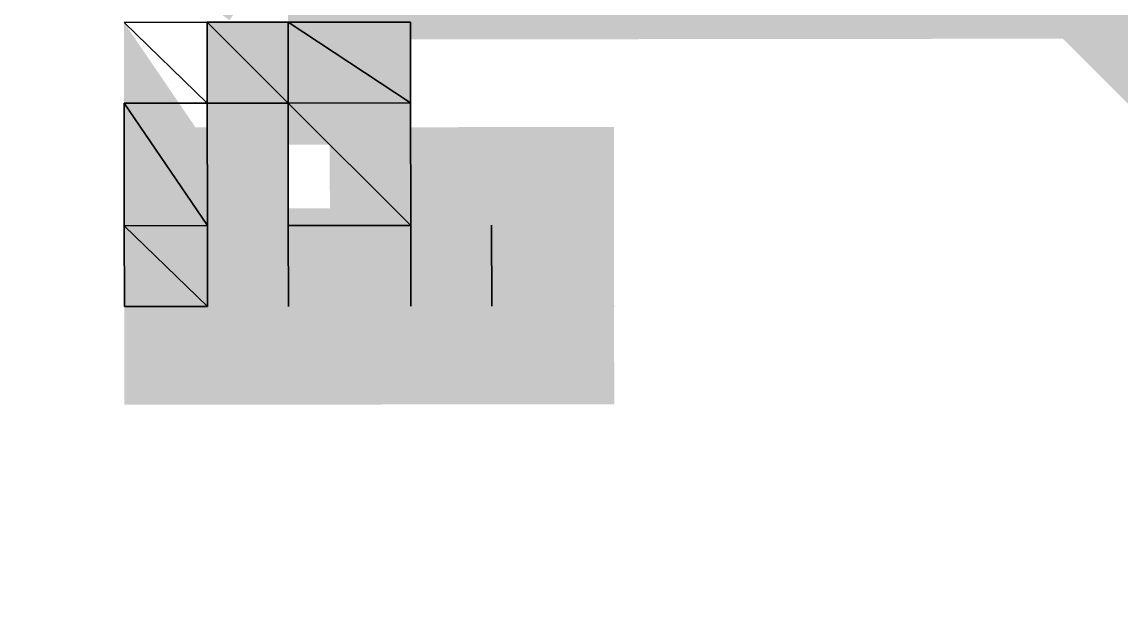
# Model space of a CAD drawing. Header units: feet. Extents: x -99009 to 3252343, y -11094690 to 9035152.
# Drawn here: x 2489876.99 to 2489914.1, y -1976402.04 to -1976382.15 of the extents above; entities that cross this region are included whole.
import ezdxf

# ---------------------------------------------------------------- set-up
doc = ezdxf.new("R2010")
doc.units = ezdxf.units.FT
doc.layers.add('1', color=1, linetype='Continuous')

# ---------------------------------------------------------------- blocks, each defined once
blk = doc.blocks.new('GRINDING MASTER')
at = {"linetype": 'ByBlock', "lineweight": -2, "transparency": 33554684}
for points in [[(1541866.666, -40142.9), (1541866.666, -40138.766), (1541869.474, -40142.9), (1541866.666, -40142.9)], [(1541866.666, -40142.9), (1541866.666, -40138.766), (1541869.474, -40142.9), (1541866.666, -40142.9)], [(1541869.474, -40142.9), (1541869.474, -40138.766), (1541873.608, -40138.766), (1541873.608, -40142.9), (1541869.474, -40142.9)], [(1541869.474, -40142.9), (1541869.474, -40138.766), (1541869.474, -40138.766), (1541873.608, -40138.766), (1541873.608, -40142.9), (1541869.474, -40138.766), (1541869.474, -40138.766), (1541873.608, -40142.9), (1541869.474, -40142.9)], [(1541869.474, -40142.9), (1541869.474, -40138.766), (1541869.474, -40138.766), (1541873.608, -40138.766), (1541873.608, -40142.9), (1541869.474, -40138.766), (1541869.474, -40138.766), (1541873.608, -40142.9), (1541869.474, -40142.9)], [(1541869.474, -40142.9), (1541869.474, -40138.766), (1541869.474, -40138.766), (1541873.608, -40138.766), (1541873.608, -40142.9), (1541869.474, -40138.766), (1541869.474, -40138.766), (1541873.608, -40142.9), (1541869.474, -40142.9)], [(1541869.474, -40142.9), (1541869.474, -40138.766), (1541869.474, -40138.766), (1541873.608, -40138.766), (1541873.608, -40142.9), (1541869.474, -40138.766), (1541869.474, -40138.766), (1541873.608, -40142.9), (1541869.474, -40142.9)], [(1541869.474, -40142.9), (1541869.474, -40138.766), (1541869.474, -40138.766), (1541873.608, -40138.766), (1541873.608, -40142.9), (1541869.474, -40138.766), (1541869.474, -40138.766), (1541873.608, -40142.9), (1541869.474, -40142.9)], [(1541869.474, -40142.9), (1541869.474, -40138.766), (1541869.474, -40138.766), (1541873.608, -40138.766), (1541873.608, -40142.9), (1541869.474, -40138.766), (1541869.474, -40138.766), (1541873.608, -40142.9), (1541869.474, -40142.9)], [(1541873.608, -40142.9), (1541873.608, -40138.766), (1541873.608, -40138.766), (1541876.338, -40138.766), (1541876.338, -40142.9), (1541873.608, -40138.766), (1541873.608, -40138.766), (1541876.338, -40142.9), (1541873.608, -40142.9)], [(1541866.666, -40145.63), (1541866.666, -40142.9), (1541869.474, -40142.9), (1541869.474, -40145.63), (1541866.666, -40145.63)], [(1541866.666, -40145.63), (1541866.666, -40142.9), (1541866.666, -40142.9), (1541869.474, -40142.9), (1541869.474, -40145.63), (1541866.666, -40142.9), (1541866.666, -40142.9), (1541869.474, -40145.63), (1541866.666, -40145.63)], [(1541866.666, -40145.63), (1541866.666, -40142.9), (1541866.666, -40142.9), (1541869.474, -40142.9), (1541869.474, -40145.63), (1541866.666, -40142.9), (1541866.666, -40142.9), (1541869.474, -40145.63), (1541866.666, -40145.63)], [(1541866.666, -40145.63), (1541866.666, -40142.9), (1541869.474, -40142.9), (1541869.474, -40145.63), (1541866.666, -40145.63)], [(1541873.608, -40149.764), (1541873.608, -40142.9), (1541876.338, -40142.9), (1541876.338, -40149.764), (1541873.608, -40149.764)], [(1541873.608, -40145.63), (1541873.608, -40142.9), (1541873.608, -40142.9), (1541876.338, -40142.9), (1541876.338, -40145.63), (1541873.608, -40142.9), (1541873.608, -40142.9), (1541876.338, -40145.63), (1541873.608, -40145.63)], [(1541873.608, -40145.63), (1541873.608, -40142.9), (1541873.608, -40142.9), (1541876.338, -40142.9), (1541876.338, -40145.63), (1541873.608, -40142.9), (1541873.608, -40142.9), (1541876.338, -40145.63), (1541873.608, -40145.63)], [(1541873.608, -40145.63), (1541873.608, -40142.9), (1541876.338, -40142.9), (1541876.338, -40145.63), (1541873.608, -40145.63)], [(1541866.666, -40149.764), (1541866.666, -40145.63), (1541869.474, -40149.764), (1541866.666, -40149.764)], [(1541866.666, -40149.764), (1541866.666, -40145.63), (1541869.474, -40149.764), (1541866.666, -40149.764)], [(1541866.666, -40149.764), (1541866.666, -40145.63), (1541869.474, -40145.63), (1541869.474, -40149.764), (1541866.666, -40149.764)]]:
    blk.add_hatch(color=256, dxfattribs=at).paths.add_polyline_path(points)
at = {"linetype": 'ByBlock', "lineweight": -2, "transparency": 33554684, "const_width": 6.63}
for points in [[(1541991.856, -40224.098), (1541942.326, -40178.624), (1541987.8, -40224.098)], [(1541866.666, -40131.902), (1541872.204, -40129.094), (1541876.338, -40136.036)], [(1541866.666, -40131.902), (1541883.202, -40136.036), (1541876.338, -40136.036), (1541876.338, -40129.094), (1541883.202, -40129.094)], [(1541866.666, -40131.902), (1541872.204, -40136.036)], [(1541883.202, -40136.036), (1541872.204, -40136.036)], [(1541872.204, -40145.63), (1541866.666, -40145.63)], [(1541883.202, -40145.63), (1541876.338, -40145.63)], [(1541866.666, -40148.36), (1541883.202, -40148.36)]]:
    blk.add_lwpolyline(points, dxfattribs=at)
at = {"linetype": 'ByBlock', "lineweight": -2, "transparency": 33554684}
for points in [[(1541869.474, -40141.496), (1541866.666, -40138.766)], [(1541866.666, -40138.766), (1541869.474, -40141.496)], [(1541866.666, -40138.766), (1541869.474, -40141.496)], [(1541869.474, -40141.496), (1541866.666, -40138.766)], [(1541869.474, -40138.766), (1541866.666, -40138.766)], [(1541866.666, -40138.766), (1541869.474, -40138.766)], [(1541869.474, -40138.766), (1541869.474, -40138.766)], [(1541869.474, -40138.766), (1541869.474, -40138.766)], [(1541869.474, -40138.766), (1541869.474, -40138.766)], [(1541869.474, -40138.766), (1541869.474, -40138.766)], [(1541869.474, -40138.766), (1541869.474, -40138.766)], [(1541869.474, -40138.766), (1541869.474, -40138.766)], [(1541869.474, -40138.766), (1541869.474, -40138.766)], [(1541869.474, -40138.766), (1541869.474, -40138.766)], [(1541869.474, -40138.766), (1541869.474, -40138.766)], [(1541869.474, -40138.766), (1541869.474, -40138.766)], [(1541869.474, -40138.766), (1541869.474, -40138.766)], [(1541869.474, -40138.766), (1541869.474, -40138.766)], [(1541869.474, -40138.766), (1541872.204, -40138.766)], [(1541872.204, -40138.766), (1541869.474, -40138.766)], [(1541872.204, -40138.766), (1541869.474, -40138.766)], [(1541869.474, -40138.766), (1541872.204, -40138.766)], [(1541869.474, -40138.766), (1541872.204, -40138.766)], [(1541872.204, -40138.766), (1541869.474, -40138.766)], [(1541872.204, -40138.766), (1541869.474, -40138.766)], [(1541869.474, -40138.766), (1541872.204, -40138.766)], [(1541869.474, -40138.766), (1541872.204, -40138.766)], [(1541872.204, -40138.766), (1541869.474, -40138.766)], [(1541872.204, -40138.766), (1541869.474, -40138.766)], [(1541869.474, -40138.766), (1541872.204, -40138.766)], [(1541869.474, -40138.766), (1541869.474, -40138.766)], [(1541869.474, -40138.766), (1541869.474, -40138.766)], [(1541869.474, -40138.766), (1541869.474, -40138.766)], [(1541869.474, -40138.766), (1541869.474, -40138.766)], [(1541869.474, -40138.766), (1541872.204, -40138.766)], [(1541872.204, -40138.766), (1541869.474, -40138.766)], [(1541872.204, -40138.766), (1541869.474, -40138.766)], [(1541869.474, -40138.766), (1541872.204, -40138.766)], [(1541869.474, -40138.766), (1541872.204, -40138.766)], [(1541872.204, -40138.766), (1541869.474, -40138.766)], [(1541872.204, -40138.766), (1541869.474, -40138.766)], [(1541869.474, -40138.766), (1541872.204, -40138.766)], [(1541869.474, -40138.766), (1541872.204, -40138.766)], [(1541872.204, -40138.766), (1541869.474, -40138.766)], [(1541872.204, -40138.766), (1541869.474, -40138.766)], [(1541869.474, -40138.766), (1541872.204, -40138.766)], [(1541869.474, -40138.766), (1541869.474, -40141.496)], [(1541869.474, -40141.496), (1541869.474, -40138.766)], [(1541872.204, -40141.496), (1541869.474, -40138.766)], [(1541869.474, -40138.766), (1541872.204, -40141.496)], [(1541869.474, -40138.766), (1541869.474, -40141.496)], [(1541869.474, -40141.496), (1541869.474, -40138.766)], [(1541872.204, -40141.496), (1541869.474, -40138.766)], [(1541869.474, -40138.766), (1541872.204, -40141.496)], [(1541869.474, -40138.766), (1541872.204, -40138.766)], [(1541872.204, -40138.766), (1541869.474, -40138.766)], [(1541872.204, -40141.496), (1541869.474, -40138.766)], [(1541869.474, -40138.766), (1541872.204, -40141.496)], [(1541869.474, -40138.766), (1541869.474, -40141.496)], [(1541869.474, -40141.496), (1541869.474, -40138.766)], [(1541872.204, -40141.496), (1541869.474, -40138.766)], [(1541869.474, -40138.766), (1541872.204, -40141.496)], [(1541869.474, -40138.766), (1541872.204, -40138.766)], [(1541872.204, -40138.766), (1541869.474, -40138.766)], [(1541872.204, -40141.496), (1541869.474, -40138.766)], [(1541869.474, -40138.766), (1541872.204, -40141.496)], [(1541869.474, -40138.766), (1541869.474, -40141.496)], [(1541869.474, -40141.496), (1541869.474, -40138.766)], [(1541872.204, -40141.496), (1541869.474, -40138.766)], [(1541869.474, -40138.766), (1541872.204, -40141.496)], [(1541869.474, -40138.766), (1541872.204, -40138.766)], [(1541872.204, -40138.766), (1541869.474, -40138.766)], [(1541872.204, -40141.496), (1541869.474, -40138.766)], [(1541869.474, -40138.766), (1541872.204, -40141.496)], [(1541869.474, -40138.766), (1541869.474, -40141.496)], [(1541869.474, -40141.496), (1541869.474, -40138.766)], [(1541872.204, -40141.496), (1541869.474, -40138.766)], [(1541869.474, -40138.766), (1541872.204, -40141.496)], [(1541869.474, -40138.766), (1541872.204, -40138.766)], [(1541872.204, -40138.766), (1541869.474, -40138.766)], [(1541872.204, -40141.496), (1541869.474, -40138.766)], [(1541869.474, -40138.766), (1541872.204, -40141.496)], [(1541869.474, -40138.766), (1541869.474, -40141.496)], [(1541869.474, -40141.496), (1541869.474, -40138.766)], [(1541872.204, -40141.496), (1541869.474, -40138.766)], [(1541869.474, -40138.766), (1541872.204, -40141.496)], [(1541869.474, -40138.766), (1541872.204, -40138.766)], [(1541872.204, -40138.766), (1541869.474, -40138.766)], [(1541872.204, -40141.496), (1541869.474, -40138.766)], [(1541869.474, -40138.766), (1541872.204, -40141.496)], [(1541869.474, -40138.766), (1541869.474, -40141.496)], [(1541869.474, -40141.496), (1541869.474, -40138.766)], [(1541872.204, -40141.496), (1541869.474, -40138.766)], [(1541869.474, -40138.766), (1541872.204, -40141.496)], [(1541869.474, -40138.766), (1541872.204, -40138.766)], [(1541872.204, -40138.766), (1541869.474, -40138.766)], [(1541869.474, -40138.766), (1541869.474, -40141.496)], [(1541869.474, -40141.496), (1541869.474, -40138.766)], [(1541869.474, -40141.496), (1541869.474, -40138.766)], [(1541869.474, -40138.766), (1541869.474, -40141.496)], [(1541869.474, -40138.766), (1541869.474, -40141.496)], [(1541869.474, -40141.496), (1541869.474, -40138.766)], [(1541869.474, -40141.496), (1541869.474, -40138.766)], [(1541869.474, -40138.766), (1541869.474, -40141.496)], [(1541869.474, -40138.766), (1541869.474, -40141.496)], [(1541869.474, -40141.496), (1541869.474, -40138.766)], [(1541869.474, -40141.496), (1541869.474, -40138.766)], [(1541869.474, -40138.766), (1541869.474, -40141.496)], [(1541869.474, -40138.766), (1541869.474, -40141.496)], [(1541869.474, -40141.496), (1541869.474, -40138.766)], [(1541869.474, -40141.496), (1541869.474, -40138.766)], [(1541869.474, -40138.766), (1541869.474, -40141.496)], [(1541869.474, -40138.766), (1541869.474, -40141.496)], [(1541869.474, -40141.496), (1541869.474, -40138.766)], [(1541869.474, -40141.496), (1541869.474, -40138.766)], [(1541869.474, -40138.766), (1541869.474, -40141.496)], [(1541872.204, -40138.766), (1541872.204, -40138.766)], [(1541872.204, -40138.766), (1541872.204, -40138.766)], [(1541872.204, -40138.766), (1541872.204, -40138.766)], [(1541872.204, -40138.766), (1541872.204, -40138.766)], [(1541872.204, -40138.766), (1541872.204, -40138.766)], [(1541872.204, -40138.766), (1541872.204, -40138.766)], [(1541872.204, -40138.766), (1541872.204, -40138.766)], [(1541872.204, -40138.766), (1541872.204, -40138.766)], [(1541872.204, -40138.766), (1541872.204, -40138.766)], [(1541872.204, -40138.766), (1541872.204, -40138.766)], [(1541872.204, -40138.766), (1541872.204, -40138.766)], [(1541872.204, -40138.766), (1541872.204, -40138.766)], [(1541872.204, -40138.766), (1541872.204, -40138.766)], [(1541872.204, -40138.766), (1541872.204, -40138.766)], [(1541872.204, -40138.766), (1541872.204, -40138.766)], [(1541872.204, -40138.766), (1541872.204, -40138.766)], [(1541872.204, -40138.766), (1541872.204, -40138.766)], [(1541872.204, -40138.766), (1541872.204, -40138.766)], [(1541872.204, -40138.766), (1541872.204, -40138.766)], [(1541872.204, -40138.766), (1541872.204, -40138.766)], [(1541872.204, -40138.766), (1541872.204, -40138.766)], [(1541872.204, -40138.766), (1541872.204, -40138.766)], [(1541872.204, -40138.766), (1541872.204, -40138.766)], [(1541872.204, -40138.766), (1541872.204, -40138.766)], [(1541872.204, -40138.766), (1541872.204, -40138.766)], [(1541872.204, -40138.766), (1541872.204, -40138.766)], [(1541872.204, -40138.766), (1541872.204, -40138.766)], [(1541872.204, -40138.766), (1541872.204, -40138.766)], [(1541872.204, -40138.766), (1541872.204, -40138.766)], [(1541872.204, -40138.766), (1541872.204, -40138.766)], [(1541872.204, -40138.766), (1541872.204, -40138.766)], [(1541872.204, -40138.766), (1541872.204, -40138.766)], [(1541872.204, -40138.766), (1541872.204, -40138.766)], [(1541872.204, -40138.766), (1541872.204, -40138.766)], [(1541872.204, -40138.766), (1541872.204, -40138.766)], [(1541872.204, -40138.766), (1541872.204, -40138.766)], [(1541872.204, -40138.766), (1541872.204, -40138.766)], [(1541872.204, -40138.766), (1541872.204, -40138.766)], [(1541872.204, -40138.766), (1541872.204, -40138.766)], [(1541872.204, -40138.766), (1541872.204, -40138.766)], [(1541872.204, -40138.766), (1541872.204, -40138.766)], [(1541872.204, -40138.766), (1541872.204, -40138.766)], [(1541872.204, -40138.766), (1541872.204, -40138.766)], [(1541872.204, -40138.766), (1541872.204, -40138.766)], [(1541872.204, -40138.766), (1541872.204, -40138.766)], [(1541872.204, -40138.766), (1541872.204, -40138.766)], [(1541872.204, -40138.766), (1541872.204, -40138.766)], [(1541872.204, -40138.766), (1541872.204, -40138.766)], [(1541872.204, -40138.766), (1541872.204, -40138.766)], [(1541872.204, -40138.766), (1541872.204, -40138.766)], [(1541872.204, -40138.766), (1541872.204, -40138.766)], [(1541872.204, -40138.766), (1541872.204, -40138.766)], [(1541872.204, -40138.766), (1541872.204, -40138.766)], [(1541872.204, -40138.766), (1541872.204, -40138.766)], [(1541872.204, -40138.766), (1541872.204, -40138.766)], [(1541872.204, -40138.766), (1541872.204, -40138.766)], [(1541872.204, -40138.766), (1541872.204, -40138.766)], [(1541872.204, -40138.766), (1541872.204, -40138.766)], [(1541872.204, -40138.766), (1541872.204, -40138.766)], [(1541872.204, -40138.766), (1541872.204, -40138.766)], [(1541872.204, -40138.766), (1541872.204, -40138.766)], [(1541872.204, -40138.766), (1541872.204, -40138.766)], [(1541872.204, -40138.766), (1541872.204, -40138.766)], [(1541872.204, -40138.766), (1541872.204, -40138.766)], [(1541872.204, -40138.766), (1541872.204, -40138.766)], [(1541872.204, -40138.766), (1541872.204, -40138.766)], [(1541872.204, -40138.766), (1541872.204, -40138.766)], [(1541872.204, -40138.766), (1541872.204, -40138.766)], [(1541872.204, -40138.766), (1541876.338, -40138.766)], [(1541876.338, -40138.766), (1541872.204, -40138.766)], [(1541876.338, -40138.766), (1541872.204, -40138.766)], [(1541872.204, -40138.766), (1541876.338, -40138.766)], [(1541872.204, -40138.766), (1541876.338, -40138.766)], [(1541876.338, -40138.766), (1541872.204, -40138.766)], [(1541876.338, -40138.766), (1541872.204, -40138.766)], [(1541872.204, -40138.766), (1541876.338, -40138.766)], [(1541872.204, -40138.766), (1541876.338, -40138.766)], [(1541876.338, -40138.766), (1541872.204, -40138.766)], [(1541876.338, -40138.766), (1541872.204, -40138.766)], [(1541872.204, -40138.766), (1541876.338, -40138.766)], [(1541872.204, -40138.766), (1541876.338, -40138.766)], [(1541876.338, -40138.766), (1541872.204, -40138.766)], [(1541876.338, -40138.766), (1541872.204, -40138.766)], [(1541872.204, -40138.766), (1541876.338, -40138.766)], [(1541872.204, -40138.766), (1541876.338, -40138.766)], [(1541876.338, -40138.766), (1541872.204, -40138.766)], [(1541876.338, -40138.766), (1541872.204, -40138.766)], [(1541872.204, -40138.766), (1541876.338, -40138.766)], [(1541872.204, -40138.766), (1541872.204, -40138.766)], [(1541872.204, -40138.766), (1541872.204, -40138.766)], [(1541872.204, -40138.766), (1541872.204, -40138.766)], [(1541872.204, -40138.766), (1541872.204, -40138.766)], [(1541872.204, -40138.766), (1541872.204, -40141.496)], [(1541872.204, -40141.496), (1541872.204, -40138.766)], [(1541876.338, -40141.496), (1541872.204, -40138.766)], [(1541872.204, -40138.766), (1541876.338, -40141.496)], [(1541872.204, -40138.766), (1541872.204, -40141.496)], [(1541872.204, -40141.496), (1541872.204, -40138.766)], [(1541876.338, -40141.496), (1541872.204, -40138.766)], [(1541872.204, -40138.766), (1541876.338, -40141.496)], [(1541872.204, -40138.766), (1541876.338, -40138.766)], [(1541876.338, -40138.766), (1541872.204, -40138.766)], [(1541876.338, -40141.496), (1541872.204, -40138.766)], [(1541872.204, -40138.766), (1541876.338, -40141.496)], [(1541872.204, -40138.766), (1541872.204, -40141.496)], [(1541872.204, -40141.496), (1541872.204, -40138.766)], [(1541876.338, -40141.496), (1541872.204, -40138.766)], [(1541872.204, -40138.766), (1541876.338, -40141.496)], [(1541872.204, -40138.766), (1541872.204, -40141.496)], [(1541872.204, -40141.496), (1541872.204, -40138.766)], [(1541872.204, -40141.496), (1541872.204, -40138.766)], [(1541872.204, -40138.766), (1541872.204, -40141.496)], [(1541872.204, -40138.766), (1541872.204, -40141.496)], [(1541872.204, -40141.496), (1541872.204, -40138.766)], [(1541872.204, -40141.496), (1541872.204, -40138.766)], [(1541872.204, -40138.766), (1541872.204, -40141.496)], [(1541872.204, -40138.766), (1541872.204, -40141.496)], [(1541872.204, -40141.496), (1541872.204, -40138.766)], [(1541872.204, -40141.496), (1541872.204, -40138.766)], [(1541872.204, -40138.766), (1541872.204, -40141.496)], [(1541872.204, -40138.766), (1541872.204, -40141.496)], [(1541872.204, -40141.496), (1541872.204, -40138.766)], [(1541872.204, -40141.496), (1541872.204, -40138.766)], [(1541872.204, -40138.766), (1541872.204, -40141.496)], [(1541872.204, -40138.766), (1541872.204, -40141.496)], [(1541872.204, -40141.496), (1541872.204, -40138.766)], [(1541872.204, -40141.496), (1541872.204, -40138.766)], [(1541872.204, -40138.766), (1541872.204, -40141.496)], [(1541872.204, -40138.766), (1541872.204, -40141.496)], [(1541872.204, -40141.496), (1541872.204, -40138.766)], [(1541872.204, -40141.496), (1541872.204, -40138.766)], [(1541872.204, -40138.766), (1541872.204, -40141.496)], [(1541872.204, -40138.766), (1541872.204, -40141.496)], [(1541872.204, -40141.496), (1541872.204, -40138.766)], [(1541872.204, -40138.766), (1541872.204, -40141.496)], [(1541872.204, -40141.496), (1541872.204, -40138.766)], [(1541872.204, -40138.766), (1541872.204, -40141.496)], [(1541872.204, -40141.496), (1541872.204, -40138.766)], [(1541872.204, -40138.766), (1541872.204, -40141.496)], [(1541872.204, -40141.496), (1541872.204, -40138.766)], [(1541872.204, -40138.766), (1541872.204, -40141.496)], [(1541872.204, -40141.496), (1541872.204, -40138.766)], [(1541872.204, -40138.766), (1541872.204, -40141.496)], [(1541872.204, -40141.496), (1541872.204, -40138.766)], [(1541872.204, -40138.766), (1541872.204, -40141.496)], [(1541872.204, -40141.496), (1541872.204, -40138.766)], [(1541876.338, -40138.766), (1541876.338, -40138.766)], [(1541876.338, -40138.766), (1541876.338, -40138.766)], [(1541876.338, -40138.766), (1541876.338, -40138.766)], [(1541876.338, -40138.766), (1541876.338, -40138.766)], [(1541876.338, -40138.766), (1541876.338, -40138.766)], [(1541876.338, -40138.766), (1541876.338, -40138.766)], [(1541876.338, -40138.766), (1541876.338, -40138.766)], [(1541876.338, -40138.766), (1541876.338, -40138.766)], [(1541876.338, -40138.766), (1541876.338, -40141.496)], [(1541876.338, -40141.496), (1541876.338, -40138.766)], [(1541876.338, -40141.496), (1541876.338, -40138.766)], [(1541876.338, -40138.766), (1541876.338, -40141.496)], [(1541876.338, -40138.766), (1541876.338, -40141.496)], [(1541876.338, -40141.496), (1541876.338, -40138.766)], [(1541876.338, -40141.496), (1541876.338, -40138.766)], [(1541876.338, -40138.766), (1541876.338, -40141.496)], [(1541876.338, -40138.766), (1541876.338, -40141.496)], [(1541876.338, -40141.496), (1541876.338, -40138.766)], [(1541876.338, -40138.766), (1541876.338, -40141.496)], [(1541876.338, -40141.496), (1541876.338, -40138.766)], [(1541866.666, -40141.496), (1541866.666, -40145.63)], [(1541866.666, -40145.63), (1541866.666, -40141.496)], [(1541869.474, -40145.63), (1541866.666, -40141.496)], [(1541866.666, -40141.496), (1541869.474, -40145.63)], [(1541866.666, -40141.496), (1541866.666, -40145.63)], [(1541866.666, -40145.63), (1541866.666, -40141.496)], [(1541869.474, -40145.63), (1541866.666, -40141.496)], [(1541866.666, -40141.496), (1541869.474, -40145.63)], [(1541866.666, -40141.496), (1541869.474, -40141.496)], [(1541869.474, -40141.496), (1541866.666, -40141.496)], [(1541866.666, -40141.496), (1541869.474, -40141.496)], [(1541869.474, -40141.496), (1541866.666, -40141.496)], [(1541869.474, -40141.496), (1541866.666, -40141.496)], [(1541866.666, -40141.496), (1541869.474, -40141.496)], [(1541866.666, -40141.496), (1541869.474, -40141.496)], [(1541869.474, -40141.496), (1541866.666, -40141.496)], [(1541869.474, -40141.496), (1541866.666, -40141.496)], [(1541866.666, -40141.496), (1541869.474, -40141.496)], [(1541866.666, -40141.496), (1541869.474, -40141.496)], [(1541869.474, -40141.496), (1541866.666, -40141.496)], [(1541869.474, -40141.496), (1541866.666, -40141.496)], [(1541866.666, -40141.496), (1541869.474, -40141.496)], [(1541869.474, -40141.496), (1541866.666, -40141.496)], [(1541866.666, -40141.496), (1541869.474, -40141.496)], [(1541866.666, -40141.496), (1541869.474, -40141.496)], [(1541869.474, -40141.496), (1541866.666, -40141.496)], [(1541869.474, -40141.496), (1541866.666, -40141.496)], [(1541866.666, -40141.496), (1541869.474, -40141.496)], [(1541866.666, -40141.496), (1541869.474, -40141.496)], [(1541869.474, -40141.496), (1541866.666, -40141.496)], [(1541869.474, -40141.496), (1541866.666, -40141.496)], [(1541866.666, -40141.496), (1541869.474, -40141.496)], [(1541869.474, -40145.63), (1541866.666, -40141.496)], [(1541866.666, -40141.496), (1541869.474, -40145.63)], [(1541866.666, -40141.496), (1541866.666, -40145.63)], [(1541866.666, -40145.63), (1541866.666, -40141.496)], [(1541869.474, -40145.63), (1541866.666, -40141.496)], [(1541866.666, -40141.496), (1541869.474, -40145.63)], [(1541866.666, -40141.496), (1541869.474, -40141.496)], [(1541869.474, -40141.496), (1541866.666, -40141.496)], [(1541866.666, -40141.496), (1541866.666, -40145.63)], [(1541866.666, -40145.63), (1541866.666, -40141.496)], [(1541869.474, -40141.496), (1541869.474, -40145.63)], [(1541869.474, -40145.63), (1541869.474, -40141.496)], [(1541869.474, -40141.496), (1541869.474, -40145.63)], [(1541869.474, -40145.63), (1541869.474, -40141.496)], [(1541869.474, -40141.496), (1541869.474, -40141.496)], [(1541869.474, -40141.496), (1541869.474, -40141.496)], [(1541869.474, -40141.496), (1541869.474, -40141.496)], [(1541869.474, -40141.496), (1541869.474, -40141.496)], [(1541869.474, -40141.496), (1541872.204, -40141.496)], [(1541872.204, -40141.496), (1541869.474, -40141.496)], [(1541869.474, -40141.496), (1541872.204, -40141.496)], [(1541872.204, -40141.496), (1541869.474, -40141.496)], [(1541869.474, -40141.496), (1541872.204, -40141.496)], [(1541872.204, -40141.496), (1541869.474, -40141.496)], [(1541869.474, -40141.496), (1541872.204, -40141.496)], [(1541872.204, -40141.496), (1541869.474, -40141.496)], [(1541869.474, -40141.496), (1541872.204, -40141.496)], [(1541872.204, -40141.496), (1541869.474, -40141.496)], [(1541869.474, -40141.496), (1541872.204, -40141.496)], [(1541872.204, -40141.496), (1541869.474, -40141.496)], [(1541869.474, -40141.496), (1541869.474, -40141.496)], [(1541869.474, -40141.496), (1541869.474, -40141.496)], [(1541869.474, -40141.496), (1541869.474, -40141.496)], [(1541869.474, -40141.496), (1541869.474, -40141.496)], [(1541869.474, -40141.496), (1541869.474, -40141.496)], [(1541869.474, -40141.496), (1541869.474, -40141.496)], [(1541869.474, -40141.496), (1541869.474, -40141.496)], [(1541869.474, -40141.496), (1541869.474, -40141.496)], [(1541869.474, -40141.496), (1541869.474, -40141.496)], [(1541869.474, -40141.496), (1541869.474, -40141.496)], [(1541869.474, -40141.496), (1541869.474, -40141.496)], [(1541869.474, -40141.496), (1541869.474, -40141.496)], [(1541869.474, -40141.496), (1541869.474, -40141.496)], [(1541869.474, -40141.496), (1541869.474, -40141.496)], [(1541869.474, -40141.496), (1541869.474, -40141.496)], [(1541869.474, -40141.496), (1541869.474, -40141.496)], [(1541869.474, -40141.496), (1541869.474, -40141.496)], [(1541869.474, -40141.496), (1541869.474, -40141.496)], [(1541869.474, -40141.496), (1541869.474, -40141.496)], [(1541869.474, -40141.496), (1541869.474, -40141.496)], [(1541869.474, -40141.496), (1541869.474, -40141.496)], [(1541869.474, -40141.496), (1541869.474, -40141.496)], [(1541869.474, -40141.496), (1541869.474, -40141.496)], [(1541869.474, -40141.496), (1541869.474, -40141.496)], [(1541869.474, -40141.496), (1541869.474, -40141.496)], [(1541869.474, -40141.496), (1541869.474, -40141.496)], [(1541869.474, -40141.496), (1541869.474, -40141.496)], [(1541869.474, -40141.496), (1541869.474, -40141.496)], [(1541869.474, -40141.496), (1541869.474, -40145.63)], [(1541869.474, -40145.63), (1541869.474, -40141.496)], [(1541869.474, -40141.496), (1541869.474, -40145.63)], [(1541869.474, -40145.63), (1541869.474, -40141.496)], [(1541872.204, -40141.496), (1541872.204, -40145.63)], [(1541872.204, -40145.63), (1541872.204, -40141.496)], [(1541876.338, -40145.63), (1541872.204, -40141.496)], [(1541872.204, -40141.496), (1541876.338, -40145.63)], [(1541872.204, -40141.496), (1541872.204, -40145.63)], [(1541872.204, -40145.63), (1541872.204, -40141.496)], [(1541876.338, -40145.63), (1541872.204, -40141.496)], [(1541872.204, -40141.496), (1541876.338, -40145.63)], [(1541872.204, -40141.496), (1541876.338, -40141.496)], [(1541876.338, -40141.496), (1541872.204, -40141.496)], [(1541876.338, -40145.63), (1541872.204, -40141.496)], [(1541872.204, -40141.496), (1541876.338, -40145.63)], [(1541872.204, -40141.496), (1541872.204, -40145.63)], [(1541872.204, -40145.63), (1541872.204, -40141.496)], [(1541876.338, -40145.63), (1541872.204, -40141.496)], [(1541872.204, -40141.496), (1541876.338, -40145.63)], [(1541872.204, -40141.496), (1541876.338, -40141.496)], [(1541876.338, -40141.496), (1541872.204, -40141.496)], [(1541876.338, -40141.496), (1541872.204, -40141.496)], [(1541872.204, -40141.496), (1541876.338, -40141.496)], [(1541872.204, -40141.496), (1541876.338, -40141.496)], [(1541876.338, -40141.496), (1541872.204, -40141.496)], [(1541876.338, -40141.496), (1541872.204, -40141.496)], [(1541872.204, -40141.496), (1541876.338, -40141.496)], [(1541872.204, -40141.496), (1541876.338, -40141.496)], [(1541876.338, -40141.496), (1541872.204, -40141.496)], [(1541876.338, -40141.496), (1541872.204, -40141.496)], [(1541872.204, -40141.496), (1541876.338, -40141.496)], [(1541872.204, -40141.496), (1541876.338, -40141.496)], [(1541876.338, -40141.496), (1541872.204, -40141.496)], [(1541876.338, -40141.496), (1541872.204, -40141.496)], [(1541872.204, -40141.496), (1541876.338, -40141.496)], [(1541872.204, -40141.496), (1541876.338, -40141.496)], [(1541876.338, -40141.496), (1541872.204, -40141.496)], [(1541876.338, -40141.496), (1541872.204, -40141.496)], [(1541872.204, -40141.496), (1541876.338, -40141.496)], [(1541872.204, -40141.496), (1541876.338, -40141.496)], [(1541876.338, -40141.496), (1541872.204, -40141.496)], [(1541876.338, -40141.496), (1541872.204, -40141.496)], [(1541872.204, -40141.496), (1541876.338, -40141.496)], [(1541872.204, -40141.496), (1541876.338, -40141.496)], [(1541876.338, -40141.496), (1541872.204, -40141.496)], [(1541876.338, -40141.496), (1541872.204, -40141.496)], [(1541872.204, -40141.496), (1541876.338, -40141.496)], [(1541872.204, -40141.496), (1541876.338, -40141.496)], [(1541876.338, -40141.496), (1541872.204, -40141.496)], [(1541876.338, -40141.496), (1541872.204, -40141.496)], [(1541872.204, -40141.496), (1541876.338, -40141.496)], [(1541872.204, -40141.496), (1541872.204, -40145.63)], [(1541872.204, -40145.63), (1541872.204, -40141.496)], [(1541872.204, -40141.496), (1541876.338, -40141.496)], [(1541876.338, -40141.496), (1541872.204, -40141.496)], [(1541872.204, -40141.496), (1541872.204, -40141.496)], [(1541872.204, -40141.496), (1541872.204, -40141.496)], [(1541872.204, -40141.496), (1541872.204, -40141.496)], [(1541872.204, -40141.496), (1541872.204, -40141.496)], [(1541872.204, -40141.496), (1541872.204, -40141.496)], [(1541872.204, -40141.496), (1541872.204, -40141.496)], [(1541872.204, -40141.496), (1541872.204, -40141.496)], [(1541872.204, -40141.496), (1541872.204, -40141.496)], [(1541872.204, -40141.496), (1541872.204, -40141.496)], [(1541872.204, -40141.496), (1541872.204, -40141.496)], [(1541872.204, -40141.496), (1541872.204, -40141.496)], [(1541872.204, -40141.496), (1541872.204, -40141.496)], [(1541872.204, -40141.496), (1541872.204, -40141.496)], [(1541872.204, -40141.496), (1541872.204, -40141.496)], [(1541876.338, -40141.496), (1541876.338, -40141.496)], [(1541876.338, -40141.496), (1541876.338, -40141.496)], [(1541876.338, -40141.496), (1541876.338, -40141.496)], [(1541876.338, -40141.496), (1541876.338, -40141.496)], [(1541876.338, -40141.496), (1541876.338, -40141.496)], [(1541876.338, -40141.496), (1541876.338, -40141.496)], [(1541876.338, -40141.496), (1541876.338, -40141.496)], [(1541876.338, -40141.496), (1541876.338, -40141.496)], [(1541876.338, -40141.496), (1541876.338, -40141.496)], [(1541876.338, -40141.496), (1541876.338, -40141.496)], [(1541876.338, -40141.496), (1541876.338, -40141.496)], [(1541876.338, -40141.496), (1541876.338, -40141.496)], [(1541876.338, -40141.496), (1541876.338, -40141.496)], [(1541876.338, -40141.496), (1541876.338, -40141.496)], [(1541876.338, -40141.496), (1541876.338, -40141.496)], [(1541876.338, -40141.496), (1541876.338, -40141.496)], [(1541876.338, -40141.496), (1541876.338, -40141.496)], [(1541876.338, -40141.496), (1541876.338, -40141.496)], [(1541876.338, -40141.496), (1541876.338, -40141.496)], [(1541876.338, -40141.496), (1541876.338, -40141.496)], [(1541876.338, -40141.496), (1541876.338, -40141.496)], [(1541876.338, -40141.496), (1541876.338, -40141.496)], [(1541876.338, -40141.496), (1541876.338, -40141.496)], [(1541876.338, -40141.496), (1541876.338, -40141.496)], [(1541876.338, -40141.496), (1541876.338, -40141.496)], [(1541876.338, -40141.496), (1541876.338, -40141.496)], [(1541876.338, -40141.496), (1541876.338, -40141.496)], [(1541876.338, -40141.496), (1541876.338, -40141.496)], [(1541876.338, -40141.496), (1541876.338, -40141.496)], [(1541876.338, -40141.496), (1541876.338, -40141.496)], [(1541876.338, -40141.496), (1541876.338, -40141.496)], [(1541876.338, -40141.496), (1541876.338, -40141.496)], [(1541876.338, -40141.496), (1541876.338, -40141.496)], [(1541876.338, -40141.496), (1541876.338, -40141.496)], [(1541876.338, -40141.496), (1541876.338, -40141.496)], [(1541876.338, -40141.496), (1541876.338, -40141.496)], [(1541876.338, -40141.496), (1541876.338, -40145.63)], [(1541876.338, -40145.63), (1541876.338, -40141.496)], [(1541876.338, -40145.63), (1541876.338, -40141.496)], [(1541876.338, -40141.496), (1541876.338, -40145.63)], [(1541876.338, -40141.496), (1541876.338, -40145.63)], [(1541876.338, -40145.63), (1541876.338, -40141.496)], [(1541876.338, -40145.63), (1541876.338, -40141.496)], [(1541876.338, -40141.496), (1541876.338, -40145.63)], [(1541876.338, -40141.496), (1541876.338, -40145.63)], [(1541876.338, -40145.63), (1541876.338, -40141.496)], [(1541876.338, -40145.63), (1541876.338, -40141.496)], [(1541876.338, -40141.496), (1541876.338, -40145.63)], [(1541876.338, -40141.496), (1541876.338, -40145.63)], [(1541876.338, -40145.63), (1541876.338, -40141.496)], [(1541876.338, -40145.63), (1541876.338, -40141.496)], [(1541876.338, -40141.496), (1541876.338, -40145.63)], [(1541876.338, -40141.496), (1541876.338, -40145.63)], [(1541876.338, -40145.63), (1541876.338, -40141.496)], [(1541876.338, -40145.63), (1541876.338, -40141.496)], [(1541876.338, -40141.496), (1541876.338, -40145.63)], [(1541876.338, -40141.496), (1541876.338, -40145.63)], [(1541876.338, -40145.63), (1541876.338, -40141.496)], [(1541876.338, -40141.496), (1541876.338, -40145.63)], [(1541876.338, -40145.63), (1541876.338, -40141.496)], [(1541876.338, -40141.496), (1541876.338, -40145.63)], [(1541876.338, -40145.63), (1541876.338, -40141.496)], [(1541876.338, -40141.496), (1541876.338, -40141.496)], [(1541876.338, -40141.496), (1541876.338, -40141.496)], [(1541876.338, -40141.496), (1541876.338, -40141.496)], [(1541876.338, -40141.496), (1541876.338, -40141.496)], [(1541876.338, -40141.496), (1541876.338, -40141.496)], [(1541876.338, -40141.496), (1541876.338, -40141.496)], [(1541876.338, -40141.496), (1541876.338, -40141.496)], [(1541876.338, -40141.496), (1541876.338, -40141.496)], [(1541876.338, -40141.496), (1541876.338, -40141.496)], [(1541876.338, -40141.496), (1541876.338, -40141.496)], [(1541876.338, -40141.496), (1541876.338, -40141.496)], [(1541876.338, -40141.496), (1541876.338, -40141.496)], [(1541876.338, -40141.496), (1541876.338, -40141.496)], [(1541876.338, -40141.496), (1541876.338, -40141.496)], [(1541876.338, -40141.496), (1541876.338, -40145.63)], [(1541876.338, -40145.63), (1541876.338, -40141.496)], [(1541869.474, -40148.36), (1541866.666, -40145.63)], [(1541866.666, -40145.63), (1541869.474, -40148.36)], [(1541866.666, -40145.63), (1541869.474, -40145.63)], [(1541869.474, -40145.63), (1541866.666, -40145.63)], [(1541869.474, -40145.63), (1541866.666, -40145.63)], [(1541866.666, -40145.63), (1541869.474, -40145.63)], [(1541866.666, -40145.63), (1541869.474, -40148.36)], [(1541869.474, -40148.36), (1541866.666, -40145.63)], [(1541869.474, -40145.63), (1541866.666, -40145.63)], [(1541866.666, -40145.63), (1541869.474, -40145.63)], [(1541866.666, -40145.63), (1541869.474, -40145.63)], [(1541869.474, -40145.63), (1541866.666, -40145.63)], [(1541866.666, -40145.63), (1541866.666, -40148.36)], [(1541866.666, -40148.36), (1541866.666, -40145.63)], [(1541866.666, -40145.63), (1541869.474, -40145.63)], [(1541869.474, -40145.63), (1541866.666, -40145.63)], [(1541869.474, -40145.63), (1541869.474, -40145.63)], [(1541869.474, -40145.63), (1541869.474, -40145.63)], [(1541869.474, -40145.63), (1541869.474, -40145.63)], [(1541869.474, -40145.63), (1541869.474, -40145.63)], [(1541869.474, -40145.63), (1541869.474, -40148.36)], [(1541869.474, -40148.36), (1541869.474, -40145.63)], [(1541872.204, -40145.63), (1541876.338, -40145.63)], [(1541876.338, -40145.63), (1541872.204, -40145.63)], [(1541876.338, -40145.63), (1541872.204, -40145.63)], [(1541872.204, -40145.63), (1541876.338, -40145.63)], [(1541872.204, -40145.63), (1541876.338, -40145.63)], [(1541876.338, -40145.63), (1541872.204, -40145.63)], [(1541876.338, -40145.63), (1541872.204, -40145.63)], [(1541872.204, -40145.63), (1541876.338, -40145.63)], [(1541872.204, -40145.63), (1541872.204, -40148.36)], [(1541872.204, -40148.36), (1541872.204, -40145.63)], [(1541872.204, -40145.63), (1541876.338, -40145.63)], [(1541876.338, -40145.63), (1541872.204, -40145.63)], [(1541872.204, -40145.63), (1541876.338, -40145.63)], [(1541876.338, -40145.63), (1541872.204, -40145.63)], [(1541876.338, -40145.63), (1541876.338, -40145.63)], [(1541876.338, -40145.63), (1541876.338, -40145.63)], [(1541876.338, -40145.63), (1541876.338, -40145.63)], [(1541876.338, -40145.63), (1541876.338, -40145.63)], [(1541876.338, -40145.63), (1541876.338, -40145.63)], [(1541876.338, -40145.63), (1541876.338, -40145.63)], [(1541876.338, -40145.63), (1541876.338, -40145.63)], [(1541876.338, -40145.63), (1541876.338, -40145.63)], [(1541876.338, -40145.63), (1541876.338, -40145.63)], [(1541876.338, -40145.63), (1541876.338, -40145.63)], [(1541876.338, -40145.63), (1541876.338, -40145.63)], [(1541876.338, -40145.63), (1541876.338, -40145.63)], [(1541876.338, -40145.63), (1541876.338, -40145.63)], [(1541876.338, -40145.63), (1541876.338, -40145.63)], [(1541876.338, -40145.63), (1541876.338, -40145.63)], [(1541876.338, -40145.63), (1541876.338, -40145.63)], [(1541876.338, -40145.63), (1541876.338, -40145.63)], [(1541876.338, -40145.63), (1541876.338, -40145.63)], [(1541876.338, -40145.63), (1541876.338, -40145.63)], [(1541876.338, -40145.63), (1541876.338, -40145.63)], [(1541876.338, -40145.63), (1541876.338, -40145.63)], [(1541876.338, -40145.63), (1541876.338, -40145.63)], [(1541876.338, -40145.63), (1541876.338, -40145.63)], [(1541876.338, -40145.63), (1541876.338, -40145.63)], [(1541876.338, -40145.63), (1541876.338, -40145.63)], [(1541876.338, -40145.63), (1541876.338, -40145.63)], [(1541876.338, -40145.63), (1541876.338, -40145.63)], [(1541876.338, -40145.63), (1541876.338, -40145.63)], [(1541876.338, -40145.63), (1541876.338, -40145.63)], [(1541876.338, -40145.63), (1541876.338, -40145.63)], [(1541876.338, -40145.63), (1541876.338, -40145.63)], [(1541876.338, -40145.63), (1541876.338, -40145.63)], [(1541876.338, -40145.63), (1541876.338, -40148.36)], [(1541876.338, -40148.36), (1541876.338, -40145.63)], [(1541876.338, -40148.36), (1541876.338, -40145.63)], [(1541876.338, -40145.63), (1541876.338, -40148.36)], [(1541876.338, -40145.63), (1541876.338, -40145.63)], [(1541876.338, -40145.63), (1541876.338, -40145.63)], [(1541876.338, -40145.63), (1541876.338, -40145.63)], [(1541876.338, -40145.63), (1541876.338, -40145.63)], [(1541876.338, -40145.63), (1541876.338, -40148.36)], [(1541876.338, -40148.36), (1541876.338, -40145.63)], [(1541879.068, -40145.63), (1541879.068, -40148.36)], [(1541879.068, -40148.36), (1541879.068, -40145.63)], [(1541879.068, -40148.36), (1541879.068, -40145.63)], [(1541879.068, -40145.63), (1541879.068, -40148.36)], [(1541866.666, -40148.36), (1541869.474, -40148.36)], [(1541869.474, -40148.36), (1541866.666, -40148.36)], [(1541869.474, -40148.36), (1541866.666, -40148.36)], [(1541866.666, -40148.36), (1541869.474, -40148.36)], [(1541869.474, -40148.36), (1541866.666, -40148.36)], [(1541866.666, -40148.36), (1541869.474, -40148.36)], [(1541883.202, -40148.36), (1541883.202, -40148.36)], [(1541883.202, -40148.36), (1541883.202, -40148.36)], [(1541883.202, -40148.36), (1541883.202, -40148.36)], [(1541883.202, -40148.36), (1541883.202, -40148.36)]]:
    blk.add_lwpolyline(points, dxfattribs=at)

msp = doc.modelspace()

# ---------------------------------------------------------------- linework, layer by layer
at = {"layer": '1'}
msp.add_arc((2520410.24778, -1978395.99612), 100000, 84.1346387202, 194.3871675539, dxfattribs=at)

# ---------------------------------------------------------------- block references
at = {"transparency": 33554684, "rotation": 0.06505171407317947}
msp.add_blockref('GRINDING MASTER', (947969.19485, -1937994.01305), dxfattribs=at)

doc.saveas('drawing.dxf')
